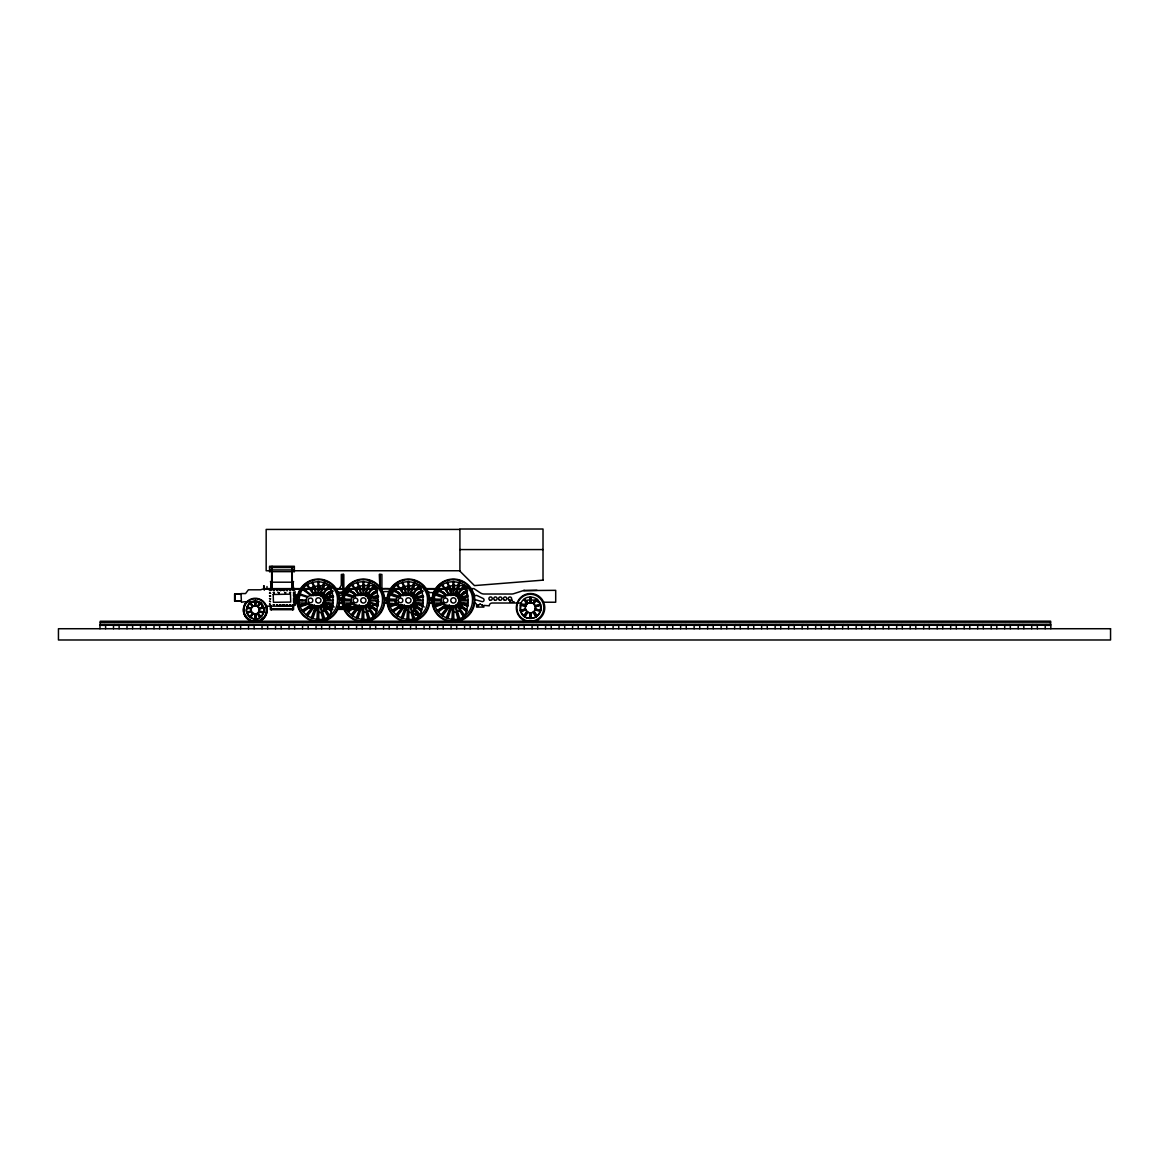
<?xml version="1.0" encoding="UTF-8"?>
<svg xmlns="http://www.w3.org/2000/svg" width="1169" height="1169" viewBox="0 0 1169 1169"><rect width="100%" height="100%" fill="white"/><g stroke="black" fill="none" stroke-linecap="round" stroke-linejoin="round"><path stroke-width="1.5" d="M255.646 601.158C267.014 601.334 266.05 619.848 254.725 618.825C243.357 618.664 244.321 600.135 255.646 601.158L255.631 605.776L255.792 601.231L254.871 601.158L250.531 602.576L247.156 606.857M529.791 618.343C516.157 618.153 517.312 595.912 530.901 597.14C544.549 597.344 543.38 619.57 529.791 618.343L529.805 612.804M530.887 602.693L530.901 597.14M297.817 596.921C296.678 592.668 293.624 599.478 297.554 597.505M366.92 604.592L374.854 615.522C378.829 605.863 379.399 594.334 374.372 584.968M456.933 604.592L464.867 615.522C468.842 605.863 469.412 594.334 464.385 584.968M316.931 619.38L317.354 611.329L314.622 605.732L306.76 615.435M318.465 590.17L318.713 585.391M317.778 619.482L318.173 611.957C321.87 614.178 326.209 609.897 324.631 606.068L331.47 611.606M319.327 590.184L319.575 585.362M361.937 619.38L362.361 611.329M363.471 590.17L363.72 585.391M362.799 619.482L363.194 611.957L359.628 605.732L351.767 615.435M364.48 590.126L364.582 585.362M406.958 619.38L407.382 611.329L404.635 605.732L396.773 615.435M408.478 590.17L408.741 585.391M409.384 590.126L409.588 585.362M451.965 619.38L452.388 611.329M453.499 590.17L453.747 585.391M452.812 619.482L453.207 611.957L449.641 605.732L441.78 615.435M454.346 590.184L454.595 585.362M318.012 594.247L317.793 593.253M396.393 603.072L395.21 601.714L394.903 603.233L396.013 603.584L389.847 604.957M251.218 608.888L251.481 612.132L255.339 614.266M294.31 593.311L293.609 592.771M293.638 595.503L294.223 596.38L293.609 595.547M294.033 600.983L293.77 601.991L293.974 601.027M343.467 592.113L339.405 592.215L339.405 593.121L344.139 593.121L344.095 593.954L338.192 596.117M343.116 596.161C345.849 606.667 336.833 597.461 342.561 600.325M337.593 609.034L353.345 608.859M388.123 596.161L388.269 595.05M396.145 599.273C395.341 607.354 411.269 609.064 413.694 601.86C415.258 592.405 399.228 592.741 396.145 599.273L389.438 599.01M433.129 596.161C435.862 606.667 426.86 597.461 432.588 600.325M441.166 599.273C440.348 607.354 456.29 609.064 458.716 601.86C460.265 592.405 444.249 592.741 441.166 599.273L434.444 599.01A2.703 2.703 0 0 0 436.475 600.092M268.768 589.687L269.995 588.621M312.079 618.357L316.2 605.674M319.648 595.094L323.842 582.177M312.868 618.693L317.062 605.776M320.452 595.386L324.631 582.498M357.086 618.357L361.206 605.674M364.655 595.094L368.849 582.177M357.875 618.693L362.083 605.776M365.459 595.386L369.638 582.498M406.227 605.674L402.092 618.357L405.76 608.45M409.661 595.094L413.855 582.177M402.896 618.693L407.09 605.776M410.465 595.386L414.644 582.498M447.113 618.357L451.234 605.674M454.668 595.094L458.862 582.177M447.902 618.693L452.096 605.776M455.472 595.386L459.665 582.498M521.082 602.926L520.439 611.022M311.159 617.977L315.265 607.296M321.826 590.184L323.74 585.201M311.948 618.313L315.732 608.45M320.715 595.489L321.84 592.537M322.98 589.585L324.675 585.172M356.165 617.977L360.271 607.296M366.847 590.184L368.746 585.201M356.954 618.313L360.739 608.45M365.722 595.489L366.847 592.537M367.987 589.585L369.682 585.172M401.186 617.977L405.278 607.296M411.853 590.184L413.768 585.201M410.728 595.489L411.868 592.537M412.993 589.585L414.688 585.172M446.193 617.977L450.284 607.296M456.86 590.184L458.774 585.201M446.982 618.313L450.766 608.45M455.735 595.489L459.695 585.172M251.057 608.888L251.642 607.851M258.89 612.132L259.474 608.888L257.326 606.287L260 602.576M259.474 611.109L256.289 614.12M293.448 590.155C295.611 592.727 291.344 583.083 293.58 581.636M294.223 596.161L296.254 596.38L296.254 594.802L293.887 594.802L294.398 596.088M297.525 600.574C295.377 603.204 295.377 597.432 297.525 600.077M387.538 600.574C385.39 603.204 385.39 597.432 387.538 600.077M407.952 605.893L407.952 619.512L408.2 611.957C411.897 614.178 416.237 609.897 414.644 606.068L421.483 611.606M525.582 606.419L526.912 604.125M534.788 610.306L535.475 607.748L533.985 604.125M339.405 588.621L341.319 585.245L341.319 574.432L343.744 574.432L343.744 589.746M344.46 592.128L351.168 591.543A3.595 3.595 0 0 1 354.777 595.138M250.371 617.407L253.045 613.696M531.676 602.795L532.918 603.306L536.133 598.849M524.574 616.647L527.789 612.191L529.206 612.702M260.132 602.649L257.472 606.287L256.289 605.863M250.561 617.349L253.205 613.696L254.228 614.12M535.227 600.384L533.108 603.306L530.346 602.619M524.793 616.574L527.964 612.191M249.669 616.823L252.489 613.155M258.042 606.843L260.862 603.16M306 603.014L296.21 602.912L295.202 604.607A1.695 1.695 0 0 1 296.897 603.014M306.863 615.522L314.213 605.41M321.227 595.752L329.161 584.821M307.549 616.034L315.177 605.542M321.913 596.263L329.673 585.567L326.662 589.497M351.869 615.522L359.219 605.41M366.233 595.752L374.182 584.821M352.556 616.034L360.184 605.542M366.92 596.263L374.694 585.567M396.89 615.522L404.226 605.41M411.254 595.752L419.189 584.821M397.562 616.034L405.19 605.542M411.926 596.263L419.7 585.567L416.675 589.497M441.897 615.522L449.232 605.41M456.261 595.752L464.195 584.821M442.569 616.034L450.197 605.542M456.933 596.263L464.707 585.567M523.741 615.931L526.927 611.533M527.117 611.533L523.902 615.961C531.194 622.609 543.863 614.353 540.736 605.001L535.534 606.696M533.765 603.964L537.17 599.536M251.481 607.851L253.205 606.287L250.531 602.576M293.901 603.745L294.15 604.709M307.301 597.242C301.88 605.425 317.471 608.611 322.249 604.329C328.708 595.021 312.927 591.865 307.301 597.242L300.097 594.948M325.917 607.047L332.785 606.901M352.307 597.242C346.886 605.425 362.478 608.611 367.256 604.329C373.715 595.021 357.933 591.865 352.307 597.242L345.103 594.948M327.934 598.864L328.138 598.601A3.259 3.259 0 0 1 329.483 597.666M306.073 614.909L314.242 604.826M321.46 595.927L323.535 593.355M322.133 596.438L324.266 593.823M327.452 589.877L330.637 585.947M351.08 614.909L359.263 604.826M366.467 595.927L368.542 593.355M370.631 590.783L374.781 585.64L362.828 585.421L355.581 587.671L357.305 590.316M367.139 596.438L369.272 593.823M372.458 589.877L375.644 585.947M396.101 614.909L404.269 604.826M411.473 595.927L413.563 593.355M412.16 596.438L414.279 593.823M417.465 589.877L420.65 585.947M441.108 614.909L449.276 604.826M456.48 595.927L458.569 593.355M461.682 589.497L464.809 585.64L452.856 585.421L445.608 587.671L447.318 590.316M457.167 596.438L459.285 593.823M462.471 589.877L465.657 585.947M294.909 605.147L295.085 591.646M294.793 605.074L292.089 606.17L267.336 606.17A1.695 1.695 0 0 0 266.006 606.828M313.716 594.144L313.584 595.752M235.042 594.013L240.902 594.349M262.762 605.118L257.18 601.348M258.203 613.024L257.326 613.696L259.971 617.349M293.638 592.741L294.267 593.545M529.206 602.795C524.779 603.613 523.829 610.101 527.789 612.191M534.16 611.372L537.155 615.931M311.29 605.031L302.742 611.241L312.459 604.768M322.512 596.877L331.455 590.374M303.268 611.928L312.532 605.191M323.039 597.564L331.675 591.28M347.748 611.241L356.297 605.031M367.534 596.877L376.476 590.374M348.274 611.928L357.539 605.191M368.045 597.564L376.681 591.28M378.142 603.496C375.79 604.49 377.543 599.975 378.142 602.327M401.303 605.031L392.769 611.241L402.472 604.768M412.54 596.877L421.483 590.374M393.281 611.928L402.545 605.191M413.052 597.564L421.688 591.28M437.776 611.241L446.324 605.031M457.547 596.877L466.489 590.374M438.302 611.928L447.552 605.191M458.073 597.564L466.694 591.28M313.73 594.13L323.959 594.203L323.959 608.245L326.896 608.245L326.896 605.717A2.703 2.703 0 0 1 329.585 603.014L333.048 603.014M302.143 610.452L310.676 604.914M326.955 594.334L332.624 590.652M326.034 595.956L333.15 591.339M347.149 610.452L354.265 605.834M367.709 597.111L377.645 590.652M347.675 611.139L354.66 606.594M368.191 597.812L376.739 592.259M392.156 610.452L400.689 604.914M416.968 594.334L422.652 590.652M416.047 595.956L423.163 591.339M437.162 610.452L444.278 605.834M457.722 597.111L467.658 590.652M437.688 611.139L444.688 606.594M462.486 595.036L466.752 592.259M306.073 589.936L314.198 586.546L315.133 590.038M348.815 591.353L345.819 593.238L355.274 596.862M351.08 589.936L354.733 587.934M393.821 591.353L390.826 593.238L400.28 596.862M396.086 589.936L404.211 586.546L405.146 590.038M438.828 591.353L435.832 593.238L445.287 596.862M441.093 589.936L444.746 587.934M254.228 605.863L253.045 606.287L250.4 602.649M293.77 598.221L293.901 599.244M360.739 595.606L361.937 595.109L357.875 582.177M323.74 620.534L328.767 618.459M368.746 620.534L373.773 618.459M450.752 595.606L451.95 595.109M413.768 620.534L418.78 618.459M458.774 620.534L463.786 618.459M531.676 612.702L533.108 612.191L536.323 616.647M473.723 594.305L473.723 593.574M246.688 612.278L251.174 610.876M259.05 608.26L263.376 606.857M246.995 613.126L251.467 611.723M259.343 609.122L263.829 607.705M307.272 603.584L300.097 605.907L308.265 603.584M323.404 598.338L332.595 595.357M300.433 606.711L308.09 604.212M323.696 599.142L332.785 596.19M352.278 603.584L345.103 605.907L353.272 603.584M368.41 598.338L377.602 595.357M345.44 606.711L353.096 604.212M368.703 599.142L377.792 596.19M390.11 605.907L397.285 603.584M413.431 598.338L422.623 595.357M390.446 606.711L398.103 604.212M413.724 599.142L422.813 596.19M442.306 603.584L435.131 605.907L443.285 603.584M458.438 598.338L467.629 595.357M435.452 606.711L443.109 604.212M458.73 599.142L467.819 596.19M520.161 610.496L525.539 608.801M534.993 605.674L540.399 603.978M520.526 611.504L525.699 609.823M535.344 606.696L540.546 605.001M524.194 590.33L513.717 593.691A6.751 6.751 0 0 1 511.657 594.013L484.141 594.013A6.751 6.751 0 0 1 480.415 592.902L473.942 588.621L470.289 588.621M299.819 604.957L306.395 603.189M326.809 597.724L333.384 595.956M327.028 598.557L333.603 596.789M344.826 604.957L353.053 602.751M373.452 597.286L378.391 595.956M373.685 598.104L378.61 596.789M416.822 597.724L423.397 595.956M390.066 605.776L398.278 603.584M417.041 598.557L423.616 596.789M434.853 604.957L443.066 602.751M458.54 598.601L466.767 596.409M465.335 597.666L458.774 599.434L458.876 600.296M290.073 606.053L294.281 605.44L278.543 605.951M318.348 594.919L315.732 595.606L314.008 592.961M254.082 605.863L255.339 605.717M255.193 614.266L256.449 614.12M408.376 594.919L405.745 595.606L404.036 592.961M530.536 602.619L527.789 603.306L524.603 598.923M530.346 612.877L531.866 612.702M327.262 585.07L315.016 586.297L315.951 589.79M417.275 585.07L405.029 586.297L405.964 589.79M459.914 529.425L266.167 529.425L266.167 570.75L269.791 570.75M459.914 549.576L543.015 549.576M269.586 566.994L294.354 566.994M269.586 567.506L294.354 567.506M269.586 569.931L294.354 569.931M293.331 570.75L459.914 570.75M269.586 571.641L294.354 571.641M271.193 582.206L292.732 582.206M379.867 586.999L379.297 574.432L381.898 574.432L381.898 589.804M331.675 588.621L264.194 588.621L260.585 589.804L248.398 589.804L245.563 593.574L241.004 593.574L241.457 602.298C246.557 600.734 253.644 602.839 259.576 602.298A2.25 2.25 0 0 1 260.161 602.371M335.065 588.621L377.499 588.621M380.597 588.621L421.045 588.621M424.274 588.621L467.308 588.621M331.485 588.84L264.296 588.796L264.296 590.199M335.065 588.84L377.499 588.84M380.597 588.84L386.048 588.621M390.198 588.84L386.618 588.621M392.916 588.84L420.679 588.84M424.274 588.84L467.308 588.84M264.296 589.205L271.661 589.205L271.661 567.053M305.036 589.205L292.279 589.205L292.279 567.053M292.732 589.41L271.193 589.41L271.193 581.212M342.941 591.207L343.744 591.207M344.314 592.712L338.908 592.712L337.739 591.543M329.439 593.078L330.491 593.472L330.155 597.125M327.262 593.224L332.493 593.224M317.661 593.516L322.483 593.516M327.291 593.516L330.491 593.516M241.004 594.013L234.604 594.013L234.604 601.217L241.004 601.217M329 596.497L332.493 596.497M327.291 597.213L330.491 597.491L325.873 597.666M342.502 598.119L338.908 598.119A1.987 1.987 0 0 1 338.499 599.317M432.369 598.119L429.374 598.119A2.689 2.689 0 0 1 428.468 599.492M299.279 600.004L306.03 600.004M323.813 600.004L333.472 600.092M344.285 600.004L351.036 600.004M368.82 600.004L377.879 600.004M389.306 600.004L396.057 600.004M413.826 600.004L423.412 600.092M434.313 600.004L441.064 600.004M458.847 600.004L467.907 600.004M397.08 600.325L388.736 599.551M240.902 600.881L235.042 601.217M299.279 600.866L306.03 600.866M323.813 600.866L332.844 600.866M344.285 600.866L351.036 600.866M368.82 600.866L377.85 600.866M389.306 600.866L396.057 600.866M413.826 600.866L422.857 600.866M434.313 600.866L441.064 600.866M458.847 600.866L467.878 600.866M543.483 602.225L555.699 602.225L555.699 590.33L523.712 590.593L536.995 590.33M338.221 603.014L352.044 603.014M384.177 602.912L393.237 603.467A1.797 1.797 0 0 0 394.844 604.709L399.316 604.943L399.754 608.245L402.691 608.245L402.691 606.331M423.061 603.014L419.613 603.014A2.703 2.703 0 0 0 416.909 605.717L416.909 608.245L413.987 608.245L413.987 594.217M428.249 603.014L442.072 603.014M467.936 603.014L464.619 603.014A2.703 2.703 0 0 0 461.916 605.717L461.916 608.245L458.993 608.245L458.832 594.071L449.349 593.881L448.487 595.562M378.391 604.709L372.692 604.797L371.903 608.245L368.98 608.245L368.98 594.217L359.321 593.881L358.488 595.576M337.914 606.901L354.806 606.901L355.361 609.37A2.703 2.703 0 0 1 357.056 610.086A2.25 2.25 0 0 0 360.14 609.268A2.25 2.25 0 0 0 359.307 606.185M327.203 607.237L332.449 607.237M337.593 607.237L353.345 606.901L353.345 609.37M264.384 608.245L261.827 608.245L261.827 604.548A2.25 2.25 0 0 0 260.702 602.605M271.193 608.728L292.732 608.728M323.769 609.034L332.449 609.034M332.785 609.37L325.917 609.37A4.048 4.048 0 0 0 323.155 610.466M337.914 609.37L355.361 609.37M271.193 609.692L292.732 609.692M100.227 622.288L1050.595 622.156M100.227 624.29L1050.595 624.29M100.227 624.743L1050.595 624.743M101.016 625.006L185.623 625.006M185.959 625.006L195.077 625.006M195.53 625.006L253.147 625.006M253.454 625.006L280.151 625.006M280.808 625.006L455.691 625.006M455.925 625.006L465.057 625.006M465.583 625.006L523.201 625.006M523.42 625.006L550.204 625.006M550.789 625.006L735.023 625.006M735.652 625.006L820.258 625.006M820.755 625.006L829.873 625.006M830.165 625.006L914.786 625.006M915.619 625.006L1032.359 625.006M1032.709 625.006L1050.595 625.006L1050.595 621.163L100.227 621.25L100.227 625.006M293.77 588.621L295.085 589.687M434.327 599.858L441.108 600.223M389.321 599.858L396.101 600.223M344.417 599.01L351.182 599.361M344.314 599.858L351.095 600.223M375.644 601.509L378.975 601.684M299.629 600.208L302.669 600.501M529.016 612.702L530.536 612.877M296.415 601.027L297.116 599.799L295.962 600.691M255.193 605.717L256.449 605.863M520.497 603.978L525.889 605.674M535.344 608.801L540.721 610.496M520.161 605.001L525.539 606.696M534.993 609.823L540.37 611.504M435.452 594.159L443.109 596.643M458.73 601.714L467.732 604.636M435.131 594.948L442.306 597.286M458.438 602.517L467.702 605.527M390.446 594.159L398.103 596.643M413.724 601.714L422.725 604.636M390.11 594.948L397.285 597.286M413.431 602.517L422.681 605.527M345.44 594.159L353.096 596.643M368.703 601.714L377.704 604.636M368.41 602.517L377.675 605.527M300.433 594.159L308.09 596.643M323.696 601.714L332.697 604.636M323.404 602.517L332.668 605.527M246.966 606.857L251.467 608.26M259.343 610.876L263.829 612.278M251.174 609.122C238.33 604.548 253.132 625.795 260.161 617.407L257.472 613.696M259.05 611.723L263.536 613.126M317.369 610.861L316.288 608.377M463.684 603.92L468.228 605.674M435.511 594.027L443.387 597.052M460.937 603.788L467.6 606.346M418.677 603.92L423.222 605.674M390.504 594.027L398.381 597.052M415.93 603.788L424.259 606.989M373.671 603.92L378.215 605.674M345.483 594.027L353.374 597.052M372.575 604.431L377.587 606.346M328.65 603.92L333.194 605.674M325.903 603.788L334.232 606.989M458.774 580.321L463.786 582.41M413.768 580.321L418.78 582.41M453.207 611.957L456.582 612.381L459.3 610.32L463.406 616.647M368.746 580.321L373.773 582.41M323.74 580.321L328.767 582.41M363.194 611.957L366.569 612.381L369.272 610.32L373.379 616.647M538.251 602.225L536.498 601.114A6.751 6.751 0 0 0 532.859 600.048L528.286 600.048A2.703 2.703 0 0 0 525.582 602.751L525.582 604.256L521.754 604.256L520.629 603.014L492.047 603.014A2.82 2.82 0 0 0 489.241 605.834L483.878 605.381L483.878 607.076L476.587 607.076L476.587 605.045A2.031 2.031 0 0 0 474.57 603.014M536.279 598.923L537.638 599.858M438.302 588.942L447.552 595.664M458.073 603.306L466.709 609.59M437.776 589.614L446.324 595.825M457.547 603.978L466.446 610.452M393.281 588.942L402.545 595.664M413.052 603.306L421.702 609.59M392.769 589.614L401.303 595.825M412.54 603.978L421.424 610.452M348.274 588.942L357.539 595.664M368.045 603.306L376.681 609.59M347.748 589.614L356.297 595.825M367.534 603.978L376.418 610.452M303.268 588.942L312.532 595.664M323.039 603.306L331.675 609.59M302.742 589.614L311.29 595.825M322.512 603.978L331.411 610.452M532.918 603.306C536.542 604.899 536.469 610.525 532.918 612.191L536.089 616.574M417.684 613.886C410.918 616.224 426.203 615.829 413.738 609.093M252.314 613.024L253.205 613.696M460.761 605.863L467.118 611.007M442.773 592.391L445.214 594.363M466.504 611.606L459.665 606.068L459.695 609.37L464.078 616.121L456.261 605.118M417.026 606.886L420.84 609.97M396.539 591.397L400.207 594.363M370.748 605.863L377.105 611.007M352.746 592.391L355.186 594.363M376.476 611.606L369.638 606.068L369.682 609.37L374.065 616.121M327.013 606.886L330.812 609.97M412.657 612.351L416.252 615.318M413.987 594.203L404.328 593.881L403.597 595.752M523.434 615.639L520.673 611.519L525.889 609.823L526.912 611.372M468.097 585.713L471.414 590.024M423.09 585.713L426.407 590.024M333.077 585.713L336.38 590.024M270.492 590.155C268.461 592.8 273.648 585.055 270.419 581.636M533.765 611.533L536.98 615.961M523.712 599.536L527.117 603.964M442.569 584.821L450.197 595.328M441.897 585.348L449.232 595.445M397.562 584.821L405.19 595.328M411.926 604.592L419.861 615.522C423.836 605.863 424.405 594.334 419.379 584.968M396.89 585.348L404.226 595.445M411.254 605.118L419.189 616.034M352.556 584.821L360.184 595.328M351.869 585.348L359.219 595.445M366.233 605.118L374.182 616.034M307.549 584.821L315.177 595.328M321.913 604.592L329.848 615.522C333.808 605.863 334.378 594.334 329.366 584.968M306.863 585.348L314.213 595.445M321.227 605.118L329.161 616.034L324.675 609.37M258.188 613.155L260.848 616.823L261.914 615.917L263.989 611.84L263.756 607.266M258.042 613.155L260.716 616.837M249.655 603.16L252.489 606.843M525.553 599.96L527.964 603.306M400.587 587.671L402.311 590.316M414.688 609.37L419.072 616.121M414.294 610.32L418.4 616.647M310.574 587.671L312.298 590.316M324.266 610.32L328.372 616.647M539.435 601.962L540.633 604.461M258.89 607.851L259.46 609.999M251.642 612.132L251.072 609.999M447.902 582.177L452.096 595.079M455.472 605.484L459.665 618.357M447.113 582.498L451.234 595.196M454.668 605.776L458.862 618.693M402.896 582.177L407.09 595.079M410.465 605.484L414.644 618.357M402.092 582.498L406.227 595.196M409.661 605.776L413.855 618.693M365.459 605.484L369.638 618.357M357.086 582.498L361.206 595.196M364.655 605.776L368.849 618.693L366.964 612.22M312.868 582.177L317.062 595.079M320.452 605.484L324.631 618.357M312.079 582.498L316.2 595.196M319.648 605.776L323.842 618.693M450.036 586.297L451.453 591.543M456.991 612.22L458.73 618.737M449.217 586.546L450.153 590.038M456.158 612.439L457.912 618.971M411.97 612.22L413.724 618.737M411.152 612.439L412.891 618.971M360.023 586.297L360.958 589.79M359.204 586.546L360.14 590.038M366.145 612.439L367.884 618.971M321.957 612.22L323.711 618.737M321.124 612.439L322.878 618.971M458.993 601.158L459.139 602.181M459.271 603.146L459.49 604.826M414.264 603.146L414.484 604.826M368.746 599.434L368.863 600.296M368.98 601.158L369.112 602.181M369.243 603.146L369.477 604.826M324.237 603.146L324.471 604.826M531.077 612.804L531.091 618.343M529.981 598.528L529.995 602.693M254.871 601.158L254.886 605.776L254.74 601.231M1050.829 628.732L1050.829 625.357L1045.203 625.357L1045.203 628.732M1049.806 624.567L1049.806 625.357M1046.211 624.567L1046.211 625.357M1037.327 628.732L1037.327 625.357L1031.701 625.357L1031.701 628.732M1036.304 624.567L1036.304 625.357M1032.709 624.567L1032.709 625.357M1023.825 628.732L1023.825 625.357L1018.199 625.357L1018.199 628.732M1022.802 624.567L1022.802 625.357M1019.207 624.567L1019.207 625.357M1010.323 628.732L1010.323 625.357L1004.697 625.357L1004.697 628.732M1009.3 624.567L1009.3 625.357M1005.705 624.567L1005.705 625.357M996.806 628.732L996.806 625.357L991.18 625.357L991.18 628.732M995.798 624.567L995.798 625.357M992.203 624.567L992.203 625.357M983.304 628.732L983.304 625.357L977.679 625.357L977.679 628.732M982.296 624.567L982.296 625.357M978.701 624.567L978.701 625.357M969.802 628.732L969.802 625.357L964.177 625.357L964.177 628.732M968.794 624.567L968.794 625.357M965.199 624.567L965.199 625.357M956.3 628.732L956.3 625.357L950.675 625.357L950.675 628.732M955.292 624.567L955.292 625.357M951.698 624.567L951.698 625.357M942.798 628.732L942.798 625.357L937.173 625.357L937.173 628.732M941.79 624.567L941.79 625.357M938.196 624.567L938.196 625.357M929.297 628.732L929.297 625.357L923.671 625.357L923.671 628.732M928.288 624.567L928.288 625.357M924.679 624.567L924.679 625.357M915.795 628.732L915.795 625.357L910.169 625.357L910.169 628.732M914.786 624.567L914.786 625.357M911.177 624.567L911.177 625.357M902.293 628.732L902.293 625.357L896.667 625.357L896.667 628.732M901.284 624.567L901.284 625.357M897.675 624.567L897.675 625.357M888.791 628.732L888.791 625.357L883.165 625.357L883.165 628.732M887.782 624.567L887.782 625.357M884.173 624.567L884.173 625.357M875.289 628.732L875.289 625.357L869.663 625.357L869.663 628.732M874.28 624.567L874.28 625.357M870.671 624.567L870.671 625.357M861.787 628.732L861.787 625.357L856.161 625.357L856.161 628.732M860.779 624.567L860.779 625.357M857.169 624.567L857.169 625.357M848.285 628.732L848.285 625.357L842.659 625.357L842.659 628.732M847.262 624.567L847.262 625.357M843.667 624.567L843.667 625.357M834.783 628.732L834.783 625.357L829.157 625.357L829.157 628.732M833.76 624.567L833.76 625.357M830.165 624.567L830.165 625.357M821.281 628.732L821.281 625.357L815.655 625.357L815.655 628.732M820.258 624.567L820.258 625.357M816.663 624.567L816.663 625.357M807.779 628.732L807.779 625.357L802.153 625.357L802.153 628.732M806.756 624.567L806.756 625.357M803.161 624.567L803.161 625.357M794.277 628.732L794.277 625.357L788.651 625.357L788.651 628.732M793.254 624.567L793.254 625.357M789.659 624.567L789.659 625.357M780.76 628.732L780.76 625.357L775.135 625.357L775.135 628.732M779.752 624.567L779.752 625.357M776.158 624.567L776.158 625.357M767.259 628.732L767.259 625.357L761.633 625.357L761.633 628.732M766.25 624.567L766.25 625.357M762.656 624.567L762.656 625.357M753.757 628.732L753.757 625.357L748.131 625.357L748.131 628.732M752.748 624.567L752.748 625.357M749.154 624.567L749.154 625.357M740.255 628.732L740.255 625.357L734.629 625.357L734.629 628.732M739.246 624.567L739.246 625.357M735.652 624.567L735.652 625.357M726.753 628.732L726.753 625.357L721.127 625.357L721.127 628.732M725.744 624.567L725.744 625.357M722.135 624.567L722.135 625.357M713.251 628.732L713.251 625.357L707.625 625.357L707.625 628.732M712.242 624.567L712.242 625.357M708.633 624.567L708.633 625.357M699.749 628.732L699.749 625.357L694.123 625.357L694.123 628.732M698.741 624.567L698.741 625.357M695.131 624.567L695.131 625.357M686.247 628.732L686.247 625.357L680.621 625.357L680.621 628.732M685.239 624.567L685.239 625.357M681.629 624.567L681.629 625.357M672.745 628.732L672.745 625.357L667.119 625.357L667.119 628.732M671.737 624.567L671.737 625.357M668.127 624.567L668.127 625.357M659.243 628.732L659.243 625.357L653.617 625.357L653.617 628.732M658.235 624.567L658.235 625.357M654.625 624.567L654.625 625.357M645.741 628.732L645.741 625.357L640.115 625.357L640.115 628.732M644.733 624.567L644.733 625.357M641.123 624.567L641.123 625.357M632.239 628.732L632.239 625.357L626.613 625.357L626.613 628.732M631.216 624.567L631.216 625.357M627.621 624.567L627.621 625.357M618.737 628.732L618.737 625.357L613.111 625.357L613.111 628.732M617.714 624.567L617.714 625.357M614.12 624.567L614.12 625.357M605.235 628.732L605.235 625.357L599.609 625.357L599.609 628.732M604.212 624.567L604.212 625.357M600.618 624.567L600.618 625.357M591.733 628.732L591.733 625.357L586.107 625.357L586.107 628.732M590.71 624.567L590.71 625.357M587.116 624.567L587.116 625.357M578.231 628.732L578.231 625.357L572.591 625.357L572.591 628.732M577.208 624.567L577.208 625.357M573.614 624.567L573.614 625.357M564.715 628.732L564.715 625.357L559.089 625.357L559.089 628.732M563.706 624.567L563.706 625.357M560.112 624.567L560.112 625.357M551.213 628.732L551.213 625.357L545.587 625.357L545.587 628.732M550.204 624.567L550.204 625.357M546.61 624.567L546.61 625.357M537.711 628.732L537.711 625.357L532.085 625.357L532.085 628.732M536.703 624.567L536.703 625.357M533.108 624.567L533.108 625.357M531.077 599.054L531.077 602.693M530.887 612.804L530.887 618.255M529.995 612.804L529.995 618.255M529.805 597.227L529.805 602.693M524.209 628.732L524.209 625.357L518.583 625.357L518.583 628.732M523.201 624.567L523.201 625.357M519.606 624.567L519.606 625.357M510.707 628.732L510.707 625.357L505.081 625.357L505.081 628.732M509.699 624.567L509.699 625.357M506.089 624.567L506.089 625.357M497.205 628.732L497.205 625.357L491.579 625.357L491.579 628.732M496.197 624.567L496.197 625.357M492.587 624.567L492.587 625.357M483.703 628.732L483.703 625.357L478.077 625.357L478.077 628.732M482.695 624.567L482.695 625.357M479.085 624.567L479.085 625.357M470.201 628.732L470.201 625.357L464.575 625.357L464.575 628.732M469.193 624.567L469.193 625.357M465.583 624.567L465.583 625.357M456.699 628.732L456.699 625.357L451.073 625.357L451.073 628.732M455.691 624.567L455.691 625.357M453.806 581.358L453.806 594.977M453.806 605.893L453.806 619.512M452.958 581.358L452.958 594.977M452.958 605.893L452.958 619.512M452.082 624.567L452.082 625.357M447.698 606.331L447.698 608.245L444.775 608.245L444.775 605.717A2.703 2.703 0 0 0 443.972 603.818M443.197 628.732L443.197 625.357L437.571 625.357L437.571 628.732M442.189 624.567L442.189 625.357M438.58 624.567L438.58 625.357M429.695 628.732L429.695 625.357L424.069 625.357L424.069 628.732M428.672 624.567L428.672 625.357M425.078 624.567L425.078 625.357M416.193 628.732L416.193 625.357L410.567 625.357L410.567 628.732M415.17 624.567L415.17 625.357M411.576 624.567L411.576 625.357M408.799 581.358L408.799 594.977M408.799 605.893L408.799 619.512M407.952 581.358L407.952 594.977M402.691 628.732L402.691 625.357L397.065 625.357L397.065 628.732M401.668 624.567L401.668 625.357M398.074 624.567L398.074 625.357M389.189 628.732L389.189 625.357L383.564 625.357L383.564 628.732M388.166 624.567L388.166 625.357M384.572 624.567L384.572 625.357M380.115 574.432L380.115 588.095M379.867 574.432L379.867 588.621M375.687 628.732L375.687 625.357L370.062 625.357L370.062 628.732M374.664 624.567L374.664 625.357M371.07 624.567L371.07 625.357M363.793 581.358L363.793 594.977M363.793 605.893L363.793 619.512M362.931 581.358L362.931 594.977M362.931 605.893L362.931 619.512M362.171 628.732L362.171 625.357L356.545 625.357L356.545 628.732M361.163 624.567L361.163 625.357M357.67 606.331L357.67 608.245L354.748 608.245L354.748 605.717A2.703 2.703 0 0 0 353.959 603.818M357.568 624.567L357.568 625.357M348.669 628.732L348.669 625.357L343.043 625.357L343.043 628.732M347.661 624.567L347.661 625.357M344.066 624.567L344.066 625.357M343.744 590.871L343.744 591.675M343.744 593.121L342.663 593.516L342.663 592.215M343.335 574.432L343.335 593.574M342.941 574.432L342.941 589.527M342.108 592.215L342.108 593.121M335.167 628.732L335.167 625.357L329.541 625.357L329.541 628.732M334.159 624.567L334.159 625.357M330.564 624.567L330.564 625.357M321.665 628.732L321.665 625.357L316.039 625.357L316.039 628.732M320.657 624.567L320.657 625.357M320.058 586.385L320.058 587.466M318.786 581.358L318.786 594.977M318.786 605.893L318.786 619.512M317.924 581.358L317.924 594.977M317.924 605.893L317.924 619.512M317.062 624.567L317.062 625.357M312.664 606.17L312.664 608.245L309.741 608.245L309.741 604.928A1.914 1.914 0 0 0 309.347 603.774M308.163 628.732L308.163 625.357L302.537 625.357L302.537 628.732M307.155 624.567L307.155 625.357M305.036 588.796L305.036 590.593M303.545 624.567L303.545 625.357M294.661 628.732L294.661 625.357L289.035 625.357L289.035 628.732M294.354 571.612L294.354 566.264L269.586 566.264L269.586 571.612M293.653 624.567L293.653 625.357M293.58 592.186L293.58 596M293.58 598.046L293.58 602.546M293.58 604.709L293.58 609.575M292.732 581.212L292.732 590.126M292.732 604.709L292.732 609.999M291.87 567.053L291.87 588.621M290.044 624.567L290.044 625.357M281.159 628.732L281.159 625.357L275.533 625.357L275.533 628.732M280.151 624.567L280.151 625.357M276.542 624.567L276.542 625.357M272.07 566.264L272.07 588.621M271.281 581.636L271.281 590.126M271.193 605.79L271.193 609.999M270.331 605.761L270.331 609.575M267.657 628.732L267.657 625.357L262.031 625.357L262.031 628.732M267 586.531L267 587.466M266.649 624.567L266.649 625.357M263.946 585.727L263.946 588.139M263.712 585.684L263.712 588.168M263.04 624.567L263.04 625.357M255.31 600.179L255.31 602.108M254.155 628.732L254.155 625.357L248.529 625.357L248.529 628.732M253.147 624.567L253.147 625.357M249.538 624.567L249.538 625.357M240.653 628.732L240.653 625.357L235.027 625.357L235.027 628.732M239.645 624.567L239.645 625.357M236.036 624.567L236.036 625.357M234.94 594.349L234.94 600.881M227.151 628.732L227.151 625.357L221.525 625.357L221.525 628.732M226.143 624.567L226.143 625.357M222.534 624.567L222.534 625.357M213.649 628.732L213.649 625.357L208.024 625.357L208.024 628.732M212.626 624.567L212.626 625.357M209.032 624.567L209.032 625.357M200.147 628.732L200.147 625.357L194.522 625.357L194.522 628.732M199.125 624.567L199.125 625.357M195.53 624.567L195.53 625.357M186.645 628.732L186.645 625.357L181.02 625.357L181.02 628.732M185.623 624.567L185.623 625.357M182.028 624.567L182.028 625.357M173.144 628.732L173.144 625.357L167.518 625.357L167.518 628.732M172.121 624.567L172.121 625.357M168.526 624.567L168.526 625.357M159.642 628.732L159.642 625.357L154.001 625.357L154.001 628.732M158.619 624.567L158.619 625.357M155.024 624.567L155.024 625.357M146.125 628.732L146.125 625.357L140.499 625.357L140.499 628.732M145.117 624.567L145.117 625.357M141.522 624.567L141.522 625.357M132.623 628.732L132.623 625.357L126.997 625.357L126.997 628.732M131.615 624.567L131.615 625.357M128.02 624.567L128.02 625.357M119.121 628.732L119.121 625.357L113.495 625.357L113.495 628.732M118.113 624.567L118.113 625.357M114.518 624.567L114.518 625.357M105.619 628.732L105.619 625.357L99.993 625.357L99.993 628.732M104.611 624.567L104.611 625.357M101.016 624.567L101.016 625.357M339.521 593.121A2.499 2.499 0 0 1 337.724 593.224M346.287 600.092A1.987 1.987 0 0 1 344.314 598.119M330.023 600.092A2.703 2.703 0 0 1 327.32 597.388L327.32 595.138A3.595 3.595 0 0 1 330.915 591.543M378.259 596.599A3.595 3.595 0 0 1 375.132 598.411L375.03 598.411A2.703 2.703 0 0 1 372.327 595.708L372.327 595.138A3.595 3.595 0 0 1 375.921 591.543L376.491 591.543A2.25 2.25 0 0 1 377.076 591.616M399.783 595.138A3.595 3.595 0 0 0 396.174 591.543L384.922 591.543A2.25 2.25 0 0 0 382.847 592.931M387.48 598.236A2.25 2.25 0 0 0 386.618 598.075L384.922 598.075A2.25 2.25 0 0 1 384.075 597.9M420.942 591.543A3.595 3.595 0 0 0 417.333 595.138L417.333 597.388A2.703 2.703 0 0 0 420.036 600.092M427.766 591.543A1.695 1.695 0 0 1 429.33 592.581L433.918 592.581A1.695 1.695 0 0 1 435.482 591.543L441.195 591.543A3.595 3.595 0 0 1 444.79 595.138M474.015 598.207A2.25 2.25 0 0 0 475.608 599.799L481.526 601.436A1.695 1.695 0 0 0 483.834 600.822A1.695 1.695 0 0 0 483.221 598.513L477.317 595.664A2.25 2.25 0 0 0 474.015 597.038M295.742 598.017A2.25 2.25 0 0 1 295.129 596.468M357.056 606.185A2.63 2.63 0 0 1 356.633 606.521A2.703 2.703 0 0 1 355.917 606.828M524.998 620.856A14.233 14.233 0 0 1 519.299 599.01A14.233 14.233 0 0 1 541.89 599.156A14.233 14.233 0 0 1 535.899 620.929M263.303 617.948A11.252 11.252 0 0 1 260.965 619.745M249.713 619.745A11.252 11.252 0 0 1 245.592 615.625M266.211 607.091A11.252 11.252 0 0 1 266.211 612.907M266.269 605.381A11.865 11.865 0 0 1 259.956 620.929M248.179 619.453A11.865 11.865 0 0 1 243.576 608.523M244.35 605.527A11.865 11.865 0 0 1 245.885 602.839A11.865 11.865 0 0 1 264.647 602.839A11.865 11.865 0 0 1 259.65 620.987M250.575 620.929A11.865 11.865 0 0 1 245.826 602.707M446.514 620.681A21.378 21.378 0 0 1 436.417 587.423A21.378 21.378 0 0 1 471.165 588.548A21.378 21.378 0 0 1 458.92 621.09M402.837 621.09A21.378 21.378 0 0 1 390.855 588.168A21.378 21.378 0 0 1 425.881 588.168A21.378 21.378 0 0 1 413.914 621.09M356.501 620.681A21.378 21.378 0 0 1 346.404 587.423A21.378 21.378 0 0 1 381.138 588.548A21.378 21.378 0 0 1 368.893 621.09M312.824 621.09A21.378 21.378 0 0 1 300.842 588.168A21.378 21.378 0 0 1 335.868 588.168A21.378 21.378 0 0 1 323.886 621.09M254.74 614.207L254.725 618.825L254.886 614.207M478.223 604.738L478.954 604.855L478.223 604.738M462.69 593.794C459.738 601.67 465.744 602.371 466.884 594.919A2.25 2.25 0 0 0 465.51 591.616A2.25 2.25 0 0 0 462.69 593.794M273.195 594.524L273.473 602.313L290.716 602.064L290.467 594.159L273.21 594.466M482.549 606.126L483.25 606.375L482.578 606.039M269.542 593.048L270.536 593.326L269.542 593.048M269.542 595.825L270.536 596.088L269.542 595.825M269.542 598.586L270.536 598.849L269.542 598.586M269.542 601.348L270.536 601.626L269.601 601.231M269.542 604.125L270.492 604.519L269.601 603.993M273.371 590.287L274.364 590.55L273.371 590.287M273.371 592.537L274.364 592.8L273.371 592.537M273.371 604.68L274.364 604.957L273.371 604.68M276.615 590.287L277.608 590.55L276.615 590.287M276.615 604.68L277.608 604.957L276.615 604.68M278.222 592.537L279.23 592.8L278.222 592.537M279.844 590.287L280.852 590.55L279.844 590.287M279.844 604.68L280.852 604.957L279.844 604.68M283.088 590.287L284.096 590.55L283.088 590.287M283.088 604.68L284.096 604.957L283.088 604.68M284.71 592.537L285.704 592.8L284.71 592.537M286.332 590.287L287.326 590.55L286.332 590.287M286.332 604.68L287.326 604.957L286.332 604.68M289.576 590.287L290.57 590.55L289.576 590.287M289.576 592.537L290.57 592.8L289.576 592.537M289.576 604.68L290.57 604.957L289.576 604.68M299.878 595.474C294.193 613.418 319.181 627.841 331.879 613.959A19.128 19.128 0 0 0 337.49 600.428C338.455 578.903 304.524 574.432 299.878 595.474M344.884 595.474C339.2 613.418 364.202 627.841 376.886 613.959A19.128 19.128 0 0 0 382.497 600.428C383.461 578.903 349.531 574.432 344.884 595.474M356.852 607.836C358.255 612.249 360.271 604.724 356.852 607.836M389.891 595.474C384.221 613.418 409.208 627.841 421.907 613.959A19.128 19.128 0 0 0 427.503 600.428C428.468 578.903 394.537 574.432 389.891 595.474M416.208 614.397C417.172 617.407 418.546 612.264 416.208 614.397M434.912 595.474C429.228 613.418 454.215 627.841 466.913 613.959A19.128 19.128 0 0 0 472.51 600.428C473.474 578.903 439.544 574.432 434.912 595.474M479.874 604.168L480.591 604.358L479.874 604.168M510.005 601.787L510.78 602.006L510.005 601.787M511.584 600.208L512.358 600.428L511.584 600.208M513.147 601.787L513.936 602.006L513.147 601.787M477.215 606.083L477.873 606.404L477.244 605.995M481.54 604.665L482.242 604.928L481.54 604.665M543.015 580.145L474.453 585.596L459.914 571.144L459.914 529.016L543.015 529.016L543.015 580.145M1110.55 628.732L58.45 628.732L58.45 639.984L1110.55 639.984L1110.55 628.732M255.806 618.825L255.792 614.207L255.631 618.752M509.099 600.092A1.695 1.695 0 0 0 511.627 598.63A1.695 1.695 0 0 0 509.099 597.169A1.695 1.695 0 0 0 509.099 600.092M504.263 600.092A1.695 1.695 0 0 0 506.791 598.63A1.695 1.695 0 0 0 504.263 597.169A1.695 1.695 0 0 0 504.263 600.092M499.426 600.092A1.695 1.695 0 0 0 501.954 598.63A1.695 1.695 0 0 0 499.426 597.169A1.695 1.695 0 0 0 499.426 600.092M494.589 600.092A1.695 1.695 0 0 0 497.117 598.63A1.695 1.695 0 0 0 494.589 597.169A1.695 1.695 0 0 0 494.589 600.092M489.738 600.092A1.695 1.695 0 0 0 492.281 598.63A1.695 1.695 0 0 0 489.738 597.169A1.695 1.695 0 0 0 489.738 600.092M523.595 619.438A13.502 13.502 0 0 0 543.848 607.748A13.502 13.502 0 0 0 523.595 596.058A13.502 13.502 0 0 0 523.595 619.438M249.567 619.745A11.252 11.252 0 0 0 266.444 609.999A11.252 11.252 0 0 0 249.567 600.252A11.252 11.252 0 0 0 249.567 619.745M444.322 602.473A2.367 2.367 0 0 0 447.873 600.428A2.367 2.367 0 0 0 444.322 598.382A2.367 2.367 0 0 0 444.322 602.473M438.667 615.157A20.823 20.823 0 0 0 473.489 605.82A20.823 20.823 0 0 0 447.99 580.321A20.823 20.823 0 0 0 438.667 615.157M451.512 602.298A2.645 2.645 0 0 0 455.939 601.114A2.645 2.645 0 0 0 452.695 597.87A2.645 2.645 0 0 0 451.512 602.298M399.316 602.473A2.367 2.367 0 0 0 402.867 600.428A2.367 2.367 0 0 0 399.316 598.382A2.367 2.367 0 0 0 399.316 602.473M396.437 617.48A20.823 20.823 0 0 0 429.111 602.24A20.823 20.823 0 0 0 399.579 581.563A20.823 20.823 0 0 0 396.437 617.48M406.505 602.298A2.645 2.645 0 0 0 410.933 601.114A2.645 2.645 0 0 0 407.689 597.87A2.645 2.645 0 0 0 406.505 602.298M354.309 602.473A2.367 2.367 0 0 0 357.846 600.428A2.367 2.367 0 0 0 354.309 598.382A2.367 2.367 0 0 0 354.309 602.473M352.95 618.459A20.823 20.823 0 0 0 384.177 600.428A20.823 20.823 0 0 0 352.95 582.41A20.823 20.823 0 0 0 352.95 618.459M361.499 602.298A2.645 2.645 0 0 0 365.912 601.114A2.645 2.645 0 0 0 362.682 597.87A2.645 2.645 0 0 0 361.499 602.298M309.303 602.473A2.367 2.367 0 0 0 312.839 600.428A2.367 2.367 0 0 0 309.303 598.382A2.367 2.367 0 0 0 309.303 602.473M307.944 618.459A20.823 20.823 0 0 0 339.171 600.428A20.823 20.823 0 0 0 307.944 582.41A20.823 20.823 0 0 0 307.944 618.459M316.492 602.298A2.645 2.645 0 0 0 320.905 601.114A2.645 2.645 0 0 0 317.676 597.87A2.645 2.645 0 0 0 316.492 602.298"/></g></svg>
